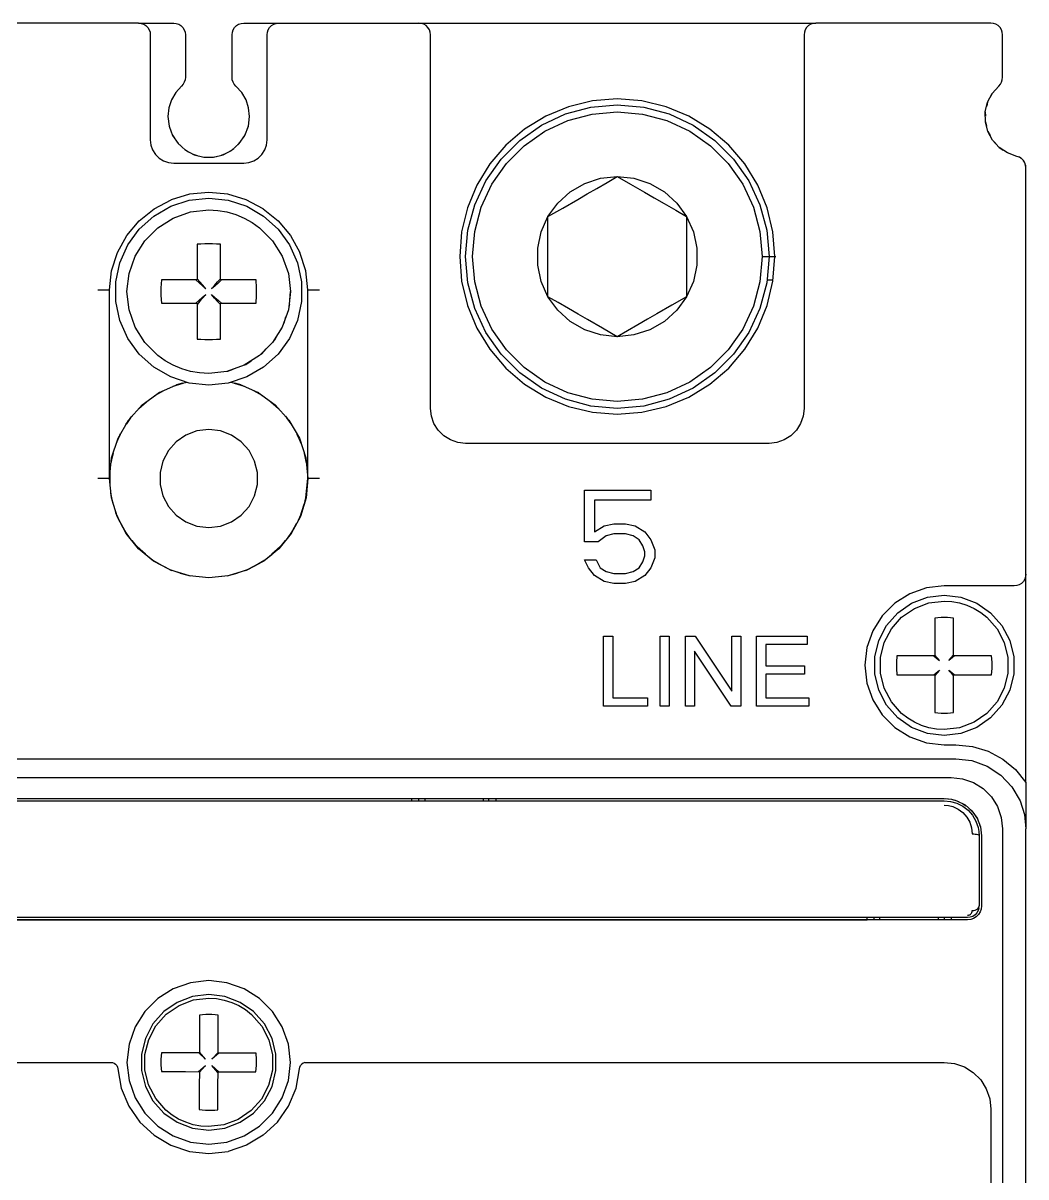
# Model space of a CAD drawing. Header units: millimetres. Extents: x 0 to 105, y 0 to 165.
# Drawn here: x 62.05 to 105, y 115.59 to 165 of the extents above; entities that cross this region are included whole.
import ezdxf

# ---------------------------------------------------------------- set-up
doc = ezdxf.new("R2010")
doc.units = ezdxf.units.MM

# ---------------------------------------------------------------- blocks, each defined once
blk = doc.blocks.new('CHINT_b974ec66d10159609c30dc3a7d5e4b52_FACE_0')
at = {"color": 141, "linetype": 'Continuous', "true_color": 0x40d9ff}
for p, q in [((68.989, 162.573), (68.989, 162.573)), ((71.011, 162.573), (71.011, 162.573)), ((103.989, 162.573), (103.989, 162.573)), ((68.904, 162.382), (68.904, 162.382)), ((68.956, 162.473), (68.956, 162.473)), ((71.044, 162.473), (71.044, 162.473)), ((71.096, 162.382), (71.096, 162.382)), ((71.167, 162.304), (71.167, 162.304)), ((68.402, 161.714), (68.402, 161.714)), ((68.587, 162.032), (68.587, 162.032)), ((71.413, 162.032), (71.413, 162.032)), ((71.598, 161.714), (71.598, 161.714)), ((103.359, 161.608), (103.321, 161.447)), ((103.554, 161.985), (103.494, 161.87)), ((68.289, 161.365), (68.289, 161.365)), ((71.711, 161.365), (71.711, 161.365)), ((103.261, 161.195), (103.263, 161.015)), ((68.3, 160.591), (68.346, 160.462)), ((71.662, 160.484), (71.702, 160.606)), ((103.265, 160.771), (103.312, 160.59)), ((68.443, 160.205), (68.533, 160.068)), ((71.491, 160.102), (71.567, 160.233)), ((103.371, 160.36), (103.463, 160.191)), ((68.673, 159.864), (68.8, 159.743)), ((68.976, 159.586), (69.132, 159.493)), ((70.917, 159.519), (71.072, 159.629)), ((71.245, 159.782), (71.351, 159.899)), ((103.573, 159.987), (103.705, 159.843)), ((103.859, 159.673), (104.023, 159.564)), ((69.336, 159.387), (69.512, 159.331)), ((69.732, 159.277), (69.919, 159.263)), ((70.142, 159.263), (70.329, 159.292)), ((70.545, 159.345), (70.721, 159.416)), ((68.391, 157.434), (68.391, 157.434)), ((72.338, 157.05), (72.338, 157.05)), ((67.021, 156.532), (67.021, 156.532)), ((72.979, 156.532), (72.979, 156.532)), ((66.492, 155.9), (66.492, 155.9)), ((66.095, 155.178), (66.095, 155.178)), ((73.905, 155.178), (73.905, 155.178)), ((74.156, 154.393), (73.905, 155.178)), ((93.7, 155), (94.288, 155)), ((65.844, 154.393), (65.844, 154.393)), ((74.156, 154.393), (74.156, 154.393)), ((74.25, 153.574), (74.156, 154.393)), ((93.913, 154), (94.171, 154)), ((73.457, 152.95), (73.5, 153.5)), ((74.25, 153.574), (74.25, 153.574)), ((73.457, 152.95), (73.426, 152.841)), ((73.438, 152.95), (73.457, 152.95)), ((67.695, 149.05), (68.078, 149.271)), ((68.483, 149.451), (68.905, 149.588)), ((68.878, 149.583), (68.628, 149.516)), ((71.095, 149.588), (71.517, 149.451)), ((71.372, 149.516), (71.122, 149.583)), ((71.922, 149.271), (72.305, 149.05)), ((67.007, 148.493), (67.336, 148.789)), ((67.877, 149.182), (67.855, 149.166)), ((72.145, 149.166), (72.123, 149.182)), ((72.664, 148.789), (72.993, 148.493)), ((67.212, 148.699), (67.024, 148.512)), ((72.976, 148.512), (72.788, 148.699)), ((66.45, 147.805), (66.711, 148.164)), ((66.649, 148.096), (66.473, 147.845)), ((73.289, 148.164), (73.55, 147.805)), ((73.527, 147.845), (73.351, 148.096)), ((66.049, 147.017), (66.229, 147.422)), ((66.208, 147.385), (66.078, 147.109)), ((73.771, 147.422), (73.951, 147.017)), ((73.922, 147.109), (73.792, 147.385)), ((65.82, 146.162), (65.912, 146.595)), ((65.904, 146.573), (65.836, 146.319)), ((74.088, 146.595), (74.18, 146.162)), ((74.164, 146.319), (74.096, 146.573)), ((65.737, 145.5), (65.25, 145.5)), ((65.773, 145.267), (65.773, 145.722)), ((74.227, 145.722), (74.227, 145.267)), ((74.75, 145.5), (74.263, 145.5)), ((65.91, 144.413), (65.813, 144.869)), ((74.187, 144.869), (74.09, 144.413)), ((65.914, 144.398), (66.079, 143.863)), ((73.921, 143.863), (74.086, 144.398)), ((66.217, 143.606), (66.028, 144.03)), ((73.972, 144.03), (73.783, 143.606)), ((66.237, 143.568), (66.477, 143.125)), ((73.523, 143.125), (73.763, 143.568)), ((66.682, 142.876), (66.408, 143.253)), ((66.705, 142.848), (67.013, 142.48)), ((72.987, 142.48), (73.295, 142.848)), ((73.592, 143.253), (73.318, 142.876)), ((67.289, 142.253), (66.938, 142.569)), ((73.062, 142.569), (72.711, 142.253)), ((67.301, 142.244), (67.664, 141.953)), ((68.015, 141.766), (67.596, 142.007)), ((72.404, 142.007), (71.985, 141.766)), ((72.336, 141.953), (72.699, 142.244)), ((68, 141.773), (68.407, 141.563)), ((68.826, 141.437), (68.355, 141.59)), ((68.777, 141.451), (69.211, 141.328)), ((70.789, 141.328), (71.223, 141.451)), ((71.645, 141.59), (71.174, 141.437)), ((71.593, 141.563), (72, 141.773)), ((78.7, 131.7), (78.7, 131.799)), ((79, 131.7), (79, 131.799)), ((79.25, 131.799), (79.25, 131.7)), ((81.75, 131.799), (81.75, 131.7)), ((82, 131.7), (82, 131.799)), ((82.3, 131.799), (82.3, 131.7)), ((101.563, 131.793), (101.817, 131.764)), ((101.923, 131.736), (102.112, 131.67)), ((102.302, 131.574), (102.439, 131.488)), ((102.603, 131.345), (102.714, 131.234)), ((102.845, 131.048), (102.923, 130.923)), ((103.013, 130.689), (103.054, 130.572)), ((102.99, 127.106), (103, 127.2)), ((103.085, 127.066), (103.085, 127.066)), ((98.5, 126.6), (98.5, 126.7)), ((98.75, 126.6), (98.75, 126.7)), ((101.25, 126.6), (101.25, 126.7)), ((101.5, 126.7), (101.5, 126.6)), ((101.8, 126.7), (101.8, 126.6)), ((102.3, 126.6), (102.3, 126.6)), ((102.5, 126.6), (102.5, 126.6)), ((102.634, 126.615), (102.634, 126.615)), ((102.76, 126.659), (102.76, 126.659)), ((102.874, 126.731), (102.874, 126.731)), ((102.969, 126.826), (102.969, 126.826)), ((103.041, 126.94), (103.041, 126.94)), ((73.89, 120.221), (73.89, 120.221)), ((73.905, 120.295), (73.905, 120.295)), ((73.937, 120.362), (73.937, 120.362)), ((73.985, 120.42), (73.985, 120.42)), ((74.046, 120.463), (74.046, 120.463)), ((74.115, 120.491), (74.115, 120.491)), ((73.742, 119.401), (73.742, 119.401)), ((73.423, 118.631), (73.423, 118.631)), ((72.947, 117.946), (72.947, 117.946)), ((72.337, 117.378), (72.337, 117.378)), ((70.829, 116.689), (70.829, 116.689)), ((71.62, 116.952), (71.62, 116.952))]:
    blk.add_line(p, q, dxfattribs=at)
for points in [[(67, 165), (61, 165), (44, 165), (38, 165)], [(67, 165), (67.111, 164.987), (67.217, 164.95), (67.312, 164.891), (67.391, 164.812), (67.45, 164.717), (67.487, 164.611), (67.5, 164.5), (67.5, 160), (67.525, 159.777), (67.599, 159.566), (67.718, 159.377), (67.877, 159.218), (68.066, 159.099), (68.277, 159.025), (68.5, 159), (71.5, 159), (71.723, 159.025), (71.934, 159.099), (72.123, 159.218), (72.282, 159.377), (72.401, 159.566), (72.475, 159.777), (72.5, 160), (72.5, 164.5), (72.513, 164.611), (72.55, 164.717), (72.609, 164.812), (72.688, 164.891), (72.783, 164.95), (72.889, 164.987), (73, 165)], [(67, 165), (68.5, 165), (68.611, 164.987), (68.717, 164.95), (68.812, 164.891), (68.891, 164.812), (68.95, 164.717), (68.987, 164.611), (69, 164.5), (69, 162.677), (68.989, 162.573), (68.956, 162.473), (68.904, 162.382), (68.833, 162.304), (68.587, 162.032), (68.402, 161.714), (68.289, 161.365), (68.25, 161), (68.301, 160.581), (68.45, 160.187), (68.69, 159.84), (69.006, 159.56), (69.379, 159.364), (69.789, 159.263), (70.211, 159.263), (70.621, 159.364), (70.994, 159.56), (71.31, 159.84), (71.55, 160.187), (71.699, 160.581), (71.75, 161), (71.711, 161.365), (71.598, 161.714), (71.413, 162.032), (71.167, 162.304), (71.096, 162.382), (71.044, 162.473), (71.011, 162.573), (71, 162.677), (71, 164.5), (71.013, 164.611), (71.05, 164.717), (71.109, 164.812), (71.188, 164.891), (71.283, 164.95), (71.389, 164.987), (71.5, 165), (73, 165)], [(73, 165), (79, 165), (96, 165)], [(96, 165), (95.889, 164.987), (95.783, 164.95), (95.688, 164.891), (95.609, 164.812), (95.55, 164.717), (95.513, 164.611), (95.5, 164.5), (95.5, 148.5), (95.462, 148.166), (95.351, 147.849), (95.173, 147.565), (94.935, 147.327), (94.651, 147.149), (94.334, 147.038), (94, 147), (81, 147), (80.666, 147.038), (80.349, 147.149), (80.065, 147.327), (79.827, 147.565), (79.649, 147.849), (79.538, 148.166), (79.5, 148.5), (79.5, 164.5), (79.487, 164.611), (79.45, 164.717), (79.391, 164.812), (79.312, 164.891), (79.217, 164.95), (79.111, 164.987), (79, 165)], [(105, 141.4), (105, 158.806), (104.987, 158.918), (104.95, 159.023), (104.891, 159.118), (104.812, 159.197), (104.717, 159.257), (104.611, 159.294), (104.212, 159.438), (103.859, 159.673), (103.573, 159.987), (103.371, 160.36), (103.265, 160.771), (103.261, 161.195), (103.359, 161.608), (103.554, 161.985), (103.833, 162.304), (103.904, 162.382), (103.956, 162.473), (103.989, 162.573), (104, 162.677), (104, 164.5), (103.987, 164.611), (103.95, 164.717), (103.891, 164.812), (103.812, 164.891), (103.717, 164.95), (103.611, 164.987), (103.5, 165), (96, 165)], [(94.167, 153.944), (94.25, 155), (94.167, 156.056), (93.92, 157.086), (93.514, 158.064), (92.961, 158.968), (92.273, 159.773), (91.468, 160.461), (90.564, 161.014), (89.586, 161.42), (88.556, 161.667), (87.5, 161.75), (86.444, 161.667), (85.414, 161.42), (84.436, 161.014), (83.532, 160.461), (82.727, 159.773), (82.039, 158.968), (81.486, 158.064), (81.08, 157.086), (80.833, 156.056), (80.75, 155), (80.833, 153.944), (81.08, 152.914), (81.486, 151.936), (82.039, 151.032), (82.727, 150.227), (83.532, 149.539), (84.436, 148.986), (85.414, 148.58), (86.444, 148.333), (87.5, 148.25), (88.556, 148.333), (89.586, 148.58), (90.564, 148.986), (91.468, 149.539), (92.273, 150.227), (92.961, 151.032), (93.514, 151.936), (93.92, 152.914), (94.167, 153.944)], [(88.629, 148.599), (87.5, 148.5), (86.371, 148.599), (85.277, 148.892), (84.25, 149.371), (83.322, 150.021), (82.521, 150.822), (81.871, 151.75), (81.392, 152.777), (81.099, 153.871), (81, 155), (81.099, 156.129), (81.392, 157.223), (81.871, 158.25), (82.521, 159.178), (83.322, 159.979), (84.25, 160.629), (85.277, 161.108), (86.371, 161.401), (87.5, 161.5), (88.629, 161.401), (89.723, 161.108), (90.75, 160.629), (91.678, 159.979), (92.479, 159.178), (93.129, 158.25), (93.608, 157.223), (93.901, 156.129), (94, 155), (93.901, 153.871), (93.608, 152.777), (93.129, 151.75), (92.479, 150.822), (91.678, 150.021), (90.75, 149.371), (89.723, 148.892), (88.629, 148.599)], [(93.7, 155), (93.606, 153.923), (93.326, 152.879), (92.869, 151.9), (92.249, 151.015), (91.485, 150.251), (90.6, 149.631), (89.621, 149.174), (88.577, 148.894), (87.5, 148.8), (86.423, 148.894), (85.379, 149.174), (84.4, 149.631), (83.515, 150.251), (82.751, 151.015), (82.131, 151.9), (81.674, 152.879), (81.394, 153.923), (81.3, 155), (81.394, 156.077), (81.674, 157.121), (82.131, 158.1), (82.751, 158.985), (83.515, 159.749), (84.4, 160.369), (85.379, 160.826), (86.423, 161.106), (87.5, 161.2), (88.577, 161.106), (89.621, 160.826), (90.6, 160.369), (91.485, 159.749), (92.249, 158.985), (92.869, 158.1), (93.326, 157.121), (93.606, 156.077), (93.7, 155)], [(104.802, 159.203), (104.783, 159.219), (104.72, 159.256), (104.611, 159.294), (104.212, 159.438)], [(104.869, 159.14), (104.84, 159.172), (104.821, 159.188)], [(104.945, 159.031), (104.939, 159.044), (104.899, 159.107), (104.896, 159.11)], [(104.986, 158.921), (104.97, 158.978), (104.955, 159.011)], [(105, 158.806), (104.998, 158.858), (104.99, 158.907), (104.988, 158.916)], [(84.53, 156.715), (85.16, 157.079), (85.804, 157.451), (86.21, 157.685), (86.616, 157.92), (87.062, 158.177), (87.5, 158.43)], [(84.53, 156.715), (84.951, 157.295), (85.484, 157.775), (86.105, 158.133), (86.787, 158.355), (87.5, 158.43)], [(87.5, 158.43), (88.059, 158.107), (88.663, 157.758), (89.084, 157.516), (89.503, 157.274), (90.003, 156.985), (90.47, 156.715)], [(87.5, 158.43), (88.213, 158.355), (88.895, 158.133), (89.516, 157.775), (90.049, 157.295), (90.47, 156.715)], [(69.18, 157.671), (69.18, 157.671), (68.391, 157.434)], [(72.338, 157.05), (71.609, 157.434), (70.82, 157.671), (70, 157.751), (69.18, 157.671)], [(69.168, 157.413), (70, 157.5), (70.832, 157.413), (71.627, 157.154), (72.351, 156.736), (72.973, 156.177), (73.464, 155.5), (73.804, 154.736), (73.978, 153.918), (73.978, 153.082), (73.804, 152.264), (73.464, 151.5), (72.973, 150.823), (72.351, 150.264), (71.627, 149.846), (70.832, 149.587), (70, 149.5), (69.168, 149.587), (68.373, 149.846), (67.649, 150.264), (67.027, 150.823), (66.536, 151.5), (66.196, 152.264), (66.022, 153.082), (66.022, 153.918), (66.196, 154.736), (66.536, 155.5), (67.027, 156.177), (67.649, 156.736), (68.373, 157.154), (69.168, 157.413)], [(67.662, 157.05), (67.662, 157.05), (68.391, 157.434)], [(66.492, 155.9), (67.021, 156.532), (67.662, 157.05)], [(73.5, 153.5), (73.412, 152.721), (73.153, 151.981), (72.736, 151.318), (72.182, 150.764), (71.519, 150.347), (70.779, 150.088), (70, 150), (69.804, 150.006), (69.608, 150.022), (69.221, 150.088), (68.844, 150.196), (68.481, 150.347), (68.138, 150.536), (67.818, 150.764), (67.264, 151.318), (66.847, 151.981), (66.588, 152.721), (66.5, 153.5), (66.588, 154.279), (66.847, 155.019), (67.264, 155.682), (67.818, 156.236), (68.481, 156.653), (69.221, 156.912), (70, 157), (70.196, 156.994), (70.392, 156.978), (70.779, 156.912), (71.156, 156.804), (71.519, 156.653), (71.862, 156.464), (72.182, 156.236), (72.736, 155.682), (73.153, 155.019), (73.412, 154.279), (73.5, 153.5)], [(72.338, 157.05), (72.979, 156.532), (73.508, 155.9)], [(84.53, 153.285), (84.238, 153.94), (84.089, 154.641), (84.089, 155.359), (84.238, 156.06), (84.53, 156.715)], [(84.53, 153.285), (84.53, 154.013), (84.53, 154.757), (84.53, 155.226), (84.53, 155.695), (84.53, 156.209), (84.53, 156.715)], [(90.47, 156.715), (90.47, 155.987), (90.47, 155.243), (90.47, 154.774), (90.47, 154.305), (90.47, 153.791), (90.47, 153.285)], [(90.47, 156.715), (90.762, 156.06), (90.911, 155.359), (90.911, 154.641), (90.762, 153.94), (90.47, 153.285)], [(65.75, 153.574), (65.844, 154.393), (66.095, 155.178), (66.492, 155.9)], [(73.508, 155.9), (73.508, 155.9), (73.905, 155.178)], [(71.553, 154), (71.04, 154), (70.5, 154), (70.5, 154.54), (70.5, 155.053), (70.5, 155.528), (70.334, 155.54), (70.167, 155.547), (70, 155.55), (69.833, 155.548), (69.666, 155.54), (69.5, 155.528), (69.5, 155.053), (69.5, 154.54), (69.5, 154), (68.96, 154), (68.447, 154), (67.972, 154), (67.953, 153.667), (67.953, 153.333), (67.972, 153), (68.447, 153), (68.96, 153), (69.5, 153), (69.5, 152.46), (69.5, 151.947), (69.5, 151.472), (69.666, 151.46), (69.833, 151.453), (70, 151.45), (70.167, 151.453), (70.334, 151.46), (70.5, 151.472), (70.5, 151.947), (70.5, 152.46), (70.5, 153), (71.04, 153), (71.553, 153), (72.028, 153), (72.047, 153.333), (72.047, 153.667), (72.028, 154), (71.553, 154)], [(69.445, 154), (69.586, 153.877), (69.732, 153.749), (69.882, 153.618), (69.746, 153.774), (69.618, 153.92), (69.5, 154.055)], [(70.555, 154), (70.42, 153.882), (70.274, 153.754), (70.118, 153.618), (70.249, 153.768), (70.377, 153.914), (70.5, 154.055)], [(65.25, 153.579), (65.348, 153.578), (65.441, 153.577), (65.544, 153.576), (65.63, 153.575), (65.695, 153.575), (65.736, 153.575), (65.75, 153.574)], [(65.833, 144.665), (65.75, 145.5), (65.75, 153.574), (65.75, 153.574)], [(69.445, 153), (69.58, 153.118), (69.726, 153.246), (69.882, 153.382), (69.751, 153.232), (69.623, 153.086), (69.5, 152.945)], [(70.5, 152.945), (70.382, 153.08), (70.254, 153.226), (70.118, 153.382), (70.268, 153.251), (70.414, 153.123), (70.555, 153)], [(74.167, 144.665), (74.25, 145.5), (74.25, 153.574)], [(74.25, 153.574), (74.26, 153.575), (74.288, 153.575), (74.346, 153.575), (74.425, 153.576), (74.523, 153.577), (74.633, 153.578), (74.75, 153.579)], [(87.5, 151.57), (86.87, 151.934), (86.225, 152.306), (85.819, 152.54), (85.413, 152.775), (84.968, 153.032), (84.53, 153.285)], [(87.5, 151.57), (86.787, 151.645), (86.105, 151.867), (85.484, 152.225), (84.951, 152.705), (84.53, 153.285)], [(90.47, 153.285), (89.84, 152.921), (89.196, 152.549), (88.79, 152.315), (88.384, 152.08), (87.938, 151.823), (87.5, 151.57)], [(90.47, 153.285), (90.049, 152.705), (89.516, 152.225), (88.895, 151.867), (88.213, 151.645), (87.5, 151.57)], [(73.187, 152.076), (73.233, 152.159), (73.306, 152.417)], [(72.779, 151.386), (72.831, 151.441), (72.967, 151.685)], [(72.225, 150.806), (72.272, 150.838), (72.467, 151.048)], [(71.553, 150.368), (71.588, 150.381), (71.823, 150.538)], [(70.798, 150.094), (70.817, 150.097), (71.05, 150.183)], [(65.75, 145.5), (65.843, 146.384), (66.117, 147.229), (66.562, 147.998), (67.156, 148.658), (67.875, 149.181), (68.687, 149.542), (69.062, 149.622)], [(70.938, 149.622), (71.313, 149.542), (72.125, 149.181), (72.844, 148.658), (73.438, 147.998), (73.883, 147.229), (74.157, 146.384), (74.25, 145.5)], [(69.497, 143.461), (70, 143.4), (70.503, 143.461), (70.976, 143.641), (71.393, 143.928), (71.728, 144.307), (71.964, 144.755), (72.085, 145.247), (72.085, 145.753), (71.964, 146.245), (71.728, 146.693), (71.393, 147.072), (70.976, 147.359), (70.503, 147.539), (70, 147.6), (69.497, 147.539), (69.024, 147.359), (68.607, 147.072), (68.272, 146.693), (68.036, 146.245), (67.915, 145.753), (67.915, 145.247), (68.036, 144.755), (68.272, 144.307), (68.607, 143.928), (69.024, 143.641), (69.497, 143.461)], [(70, 141.25), (69.171, 141.332), (68.374, 141.574), (67.639, 141.966), (66.995, 142.495), (66.466, 143.139), (66.074, 143.874), (65.832, 144.671), (65.75, 145.5)], [(74.25, 145.5), (74.168, 144.671), (73.926, 143.874), (73.534, 143.139), (73.005, 142.495), (72.361, 141.966), (71.626, 141.574), (70.829, 141.332), (70, 141.25)], [(88.6, 142.617), (88.433, 142.872), (88.183, 143.043), (87.85, 143.128), (87.35, 143.128), (87.017, 143.043), (86.683, 142.787), (86.1, 142.787), (86.1, 145), (88.933, 145), (88.933, 144.574), (86.517, 144.574), (86.517, 143.213), (86.933, 143.468), (87.35, 143.553), (87.85, 143.553), (88.267, 143.468), (88.683, 143.213), (88.933, 142.872), (89.1, 142.447), (89.1, 142.106), (88.933, 141.681), (88.683, 141.34), (88.267, 141.085), (87.85, 141), (87.35, 141), (86.933, 141.085), (86.517, 141.34), (86.267, 141.681), (86.1, 142.021), (86.6, 142.021), (86.767, 141.681), (87.017, 141.511), (87.35, 141.426), (87.85, 141.426), (88.183, 141.511), (88.433, 141.681), (88.6, 141.936), (88.683, 142.191), (88.683, 142.362), (88.6, 142.617)], [(70.818, 141.336), (70, 141.25), (69.182, 141.336)], [(105, 141.4), (104.987, 141.289), (104.95, 141.183), (104.891, 141.088), (104.812, 141.009), (104.717, 140.95), (104.611, 140.913), (104.5, 140.9), (101.5, 140.9), (100.743, 140.815), (100.025, 140.563), (99.38, 140.158), (98.842, 139.62), (98.437, 138.975), (98.185, 138.257), (98.1, 137.5), (98.185, 136.743), (98.437, 136.025), (98.842, 135.38), (99.38, 134.842), (100.025, 134.437), (100.743, 134.185), (101.5, 134.1), (102, 134.1), (102.705, 134.03), (103.382, 133.824), (104.006, 133.489), (104.552, 133.039), (105, 132.49), (105, 141.4)], [(100.782, 140.413), (101.5, 140.5), (102.218, 140.413), (102.894, 140.156), (103.489, 139.746), (103.969, 139.204), (104.305, 138.564), (104.478, 137.862), (104.478, 137.138), (104.305, 136.436), (103.969, 135.796), (103.489, 135.254), (102.894, 134.844), (102.218, 134.587), (101.5, 134.5), (100.782, 134.587), (100.106, 134.844), (99.511, 135.254), (99.031, 135.796), (98.695, 136.436), (98.522, 137.138), (98.522, 137.862), (98.695, 138.564), (99.031, 139.204), (99.511, 139.746), (100.106, 140.156), (100.782, 140.413)], [(102.158, 134.83), (101.5, 134.75), (101.169, 134.77), (100.842, 134.83), (100.525, 134.929), (100.222, 135.065), (99.938, 135.237), (99.676, 135.442), (99.237, 135.938), (98.929, 136.525), (98.77, 137.169), (98.77, 137.831), (98.929, 138.475), (99.237, 139.062), (99.676, 139.558), (100.222, 139.935), (100.842, 140.17), (101.5, 140.25), (101.831, 140.23), (102.158, 140.17), (102.475, 140.071), (102.778, 139.935), (103.062, 139.763), (103.324, 139.558), (103.763, 139.062), (104.071, 138.475), (104.23, 137.831), (104.23, 137.169), (104.071, 136.525), (103.763, 135.938), (103.324, 135.442), (102.778, 135.065), (102.158, 134.83)], [(103.055, 137.9), (102.504, 137.9), (101.9, 137.9), (101.9, 138.504), (101.9, 139.055), (101.9, 139.526), (101.767, 139.54), (101.634, 139.547), (101.5, 139.55), (101.366, 139.547), (101.233, 139.54), (101.1, 139.526), (101.1, 139.055), (101.1, 138.504), (101.1, 137.9), (100.496, 137.9), (99.945, 137.9), (99.474, 137.9), (99.453, 137.634), (99.453, 137.366), (99.474, 137.1), (99.945, 137.1), (100.496, 137.1), (101.1, 137.1), (101.1, 136.496), (101.1, 135.945), (101.1, 135.474), (101.233, 135.46), (101.366, 135.453), (101.5, 135.45), (101.634, 135.453), (101.767, 135.46), (101.9, 135.474), (101.9, 135.945), (101.9, 136.496), (101.9, 137.1), (102.504, 137.1), (103.055, 137.1), (103.526, 137.1), (103.547, 137.366), (103.547, 137.634), (103.526, 137.9), (103.055, 137.9)], [(86.915, 138.75), (87.312, 138.75), (87.312, 136.104), (88.79, 136.104), (88.79, 135.75), (86.915, 135.75), (86.915, 138.75)], [(89.727, 135.75), (89.329, 135.75), (89.329, 138.75), (89.727, 138.75), (89.727, 135.75)], [(92.405, 136.395), (92.405, 138.75), (92.786, 138.75), (92.786, 135.75), (92.378, 135.75), (90.803, 138.108), (90.803, 135.75), (90.422, 135.75), (90.422, 138.75), (90.83, 138.75), (92.405, 136.395)], [(93.858, 137.477), (95.518, 137.477), (95.518, 137.125), (93.858, 137.125), (93.858, 136.104), (95.7, 136.104), (95.7, 135.75), (93.461, 135.75), (93.461, 138.75), (95.63, 138.75), (95.63, 138.396), (93.858, 138.396), (93.858, 137.477)], [(101.061, 137.9), (101.177, 137.803), (101.296, 137.704), (101.239, 137.772), (101.184, 137.838), (101.1, 137.939)], [(101.939, 137.9), (101.838, 137.816), (101.772, 137.761), (101.704, 137.704), (101.803, 137.823), (101.9, 137.939)], [(101.061, 137.1), (101.162, 137.184), (101.228, 137.239), (101.296, 137.296), (101.197, 137.177), (101.1, 137.061)], [(101.9, 137.061), (101.816, 137.162), (101.761, 137.228), (101.704, 137.296), (101.823, 137.197), (101.939, 137.1)], [(0, 130.5), (0.08, 131.189), (0.317, 131.843), (0.698, 132.423), (1.201, 132.9), (1.8, 133.25), (2.387, 133.437), (3, 133.5), (3.2, 133.5), (101.8, 133.5), (102, 133.5), (102.689, 133.42), (103.342, 133.183), (103.923, 132.802), (104.402, 132.297), (104.751, 131.696), (104.937, 131.11), (105, 130.5)], [(1, 34.5), (1, 130.5), (1.055, 130.99), (1.218, 131.455), (1.48, 131.872), (1.828, 132.22), (2.245, 132.482), (2.71, 132.645), (3.2, 132.7), (101.8, 132.7), (102.29, 132.645), (102.755, 132.482), (103.172, 132.22), (103.52, 131.872), (103.782, 131.455), (103.945, 130.99), (104, 130.5), (104, 34.5)], [(105, 132.49), (105, 132.487), (105, 132.477), (105, 132.446), (105, 132.391), (105, 132.313), (105, 132.175), (105, 131.937), (105, 131.281), (105, 130.5)], [(3.5, 131.799), (101.5, 131.799), (101.656, 131.784), (101.81, 131.766), (102.045, 131.704), (102.393, 131.528), (102.688, 131.272), (102.912, 130.952), (103.052, 130.588), (103.1, 130.2), (103.1, 127.2), (103.085, 127.066), (103.041, 126.94), (102.969, 126.826), (102.874, 126.731), (102.76, 126.659), (102.634, 126.615), (102.5, 126.6), (31.506, 126.6)], [(2, 130.2), (2.043, 130.557), (2.172, 130.897), (2.381, 131.199), (2.653, 131.439), (2.981, 131.607), (3.242, 131.678), (3.5, 131.7), (101.5, 131.7), (101.773, 131.675), (102.047, 131.596), (102.303, 131.467), (102.525, 131.295), (102.713, 131.082), (102.86, 130.834), (102.956, 130.562), (102.989, 130.383), (103, 130.2)], [(101.5, 131.511), (101.687, 131.497), (101.871, 131.451), (102.096, 131.348), (102.301, 131.197), (102.471, 131.004), (102.598, 130.778), (102.674, 130.536), (102.7, 130.283), (102.767, 130.281), (102.83, 130.274), (102.887, 130.265), (102.935, 130.252), (102.97, 130.236), (102.992, 130.218), (103, 130.2)], [(105, 32.51), (105, 23.6), (105, 34.5), (105, 130.5)], [(103, 130.2), (103, 129.439), (103, 128.668), (103, 127.889), (103, 127.2)], [(102.99, 127.101), (102.989, 127.097), (102.959, 127.001), (102.9, 126.9), (102.82, 126.816), (102.723, 126.752), (102.614, 126.713), (102.5, 126.7), (34.481, 126.7), (32.455, 126.7), (31.953, 126.7), (31.704, 126.7), (31.513, 126.7), (31.509, 126.7), (31.505, 126.7)], [(102.5, 126.797), (102.537, 126.8), (102.572, 126.81), (102.595, 126.821), (102.619, 126.836), (102.64, 126.854), (102.665, 126.883), (102.685, 126.921), (102.695, 126.957), (102.7, 126.997), (102.767, 127.002), (102.83, 127.017), (102.887, 127.041), (102.935, 127.073), (102.97, 127.112), (102.992, 127.155), (103, 127.2)], [(57.3, 126.6), (98.2, 126.6), (98.2, 126.7)], [(70.779, 123.912), (70, 124), (69.221, 123.912), (68.481, 123.653), (67.818, 123.236), (67.264, 122.682), (66.847, 122.019), (66.588, 121.279), (66.5, 120.5), (66.588, 119.721), (66.847, 118.981), (67.264, 118.318), (67.818, 117.764), (68.481, 117.347), (69.221, 117.088), (70, 117), (70.779, 117.088), (71.519, 117.347), (72.182, 117.764), (72.736, 118.318), (73.153, 118.981), (73.412, 119.721), (73.5, 120.5), (73.412, 121.279), (73.153, 122.019), (72.736, 122.682), (72.182, 123.236), (71.519, 123.653), (70.779, 123.912)], [(70.694, 123.316), (70, 123.4), (69.306, 123.316), (68.652, 123.068), (68.077, 122.671), (67.613, 122.147), (67.288, 121.528), (67.121, 120.85), (67.121, 120.15), (67.288, 119.472), (67.613, 118.853), (68.077, 118.329), (68.652, 117.932), (69.306, 117.684), (70, 117.6), (70.694, 117.684), (71.348, 117.932), (71.923, 118.329), (72.387, 118.853), (72.712, 119.472), (72.879, 120.15), (72.879, 120.85), (72.712, 121.528), (72.387, 122.147), (71.923, 122.671), (71.348, 123.068), (70.694, 123.316)], [(70.648, 117.828), (69.99, 117.75), (69.659, 117.771), (69.332, 117.832), (69.015, 117.932), (68.713, 118.07), (68.43, 118.242), (68.169, 118.448), (67.731, 118.946), (67.425, 119.534), (67.269, 120.178), (67.271, 120.841), (67.432, 121.485), (67.742, 122.07), (68.184, 122.565), (68.731, 122.94), (69.352, 123.172), (70.01, 123.25), (70.341, 123.229), (70.668, 123.168), (70.985, 123.068), (71.287, 122.93), (71.57, 122.758), (71.831, 122.552), (72.269, 122.054), (72.575, 121.466), (72.731, 120.822), (72.729, 120.159), (72.568, 119.515), (72.258, 118.93), (71.816, 118.435), (71.269, 118.06), (70.648, 117.828)], [(71.547, 120.894), (70.997, 120.896), (70.401, 120.899), (70.404, 121.495), (70.406, 122.045), (70.407, 122.523), (70.275, 122.538), (70.141, 122.547), (70.007, 122.55), (69.874, 122.548), (69.74, 122.54), (69.607, 122.526), (69.606, 122.047), (69.604, 121.497), (69.601, 120.901), (69.005, 120.904), (68.455, 120.906), (67.977, 120.907), (67.953, 120.641), (67.952, 120.374), (67.974, 120.107), (68.453, 120.106), (69.003, 120.104), (69.599, 120.101), (69.596, 119.505), (69.594, 118.955), (69.593, 118.477), (69.725, 118.462), (69.859, 118.453), (69.993, 118.45), (70.126, 118.452), (70.26, 118.46), (70.393, 118.474), (70.394, 118.953), (70.396, 119.503), (70.399, 120.099), (70.995, 120.096), (71.545, 120.094), (72.023, 120.093), (72.047, 120.359), (72.048, 120.626), (72.026, 120.893), (71.547, 120.894)], [(69.572, 120.902), (69.861, 120.64), (69.602, 120.93)], [(70.43, 120.898), (70.14, 120.639), (70.402, 120.928)], [(39.189, 120.5), (65.811, 120.5), (65.885, 120.491), (65.954, 120.463), (66.015, 120.42), (66.063, 120.362), (66.095, 120.295), (66.11, 120.221), (66.258, 119.401), (66.577, 118.631), (67.053, 117.946), (67.663, 117.378), (68.38, 116.952), (69.171, 116.689), (70, 116.6), (70.829, 116.689)], [(69.57, 120.102), (69.86, 120.361), (69.598, 120.072)], [(70.398, 120.07), (70.139, 120.36), (70.428, 120.098)], [(72.337, 117.378), (72.947, 117.946), (73.423, 118.631), (73.742, 119.401), (73.89, 120.221), (73.905, 120.295), (73.937, 120.362), (73.985, 120.42)], [(74.115, 120.491), (74.046, 120.463), (73.985, 120.42)], [(74.115, 120.491), (74.189, 120.5), (101.5, 120.5), (101.945, 120.45), (102.368, 120.302), (102.747, 120.064), (103.064, 119.747), (103.302, 119.368), (103.45, 118.945), (103.5, 118.5), (103.5, 41.5), (103.45, 41.055), (103.302, 40.632), (103.064, 40.253), (102.747, 39.936), (102.368, 39.698), (101.945, 39.55), (101.5, 39.5), (101.189, 39.5), (101.115, 39.509)], [(72.337, 117.378), (71.62, 116.952), (70.829, 116.689)]]:
    blk.add_lwpolyline(points, dxfattribs=at)
blk = doc.blocks.new('CHINT_b974ec66d10159609c30dc3a7d5e4b52')
at = {"color": 141, "true_color": 0x40d9ff}
blk.add_blockref('CHINT_b974ec66d10159609c30dc3a7d5e4b52_FACE_0', (0, 0), dxfattribs=at)

msp = doc.modelspace()

# ---------------------------------------------------------------- block references
at = {"color": 141, "true_color": 0x40d9ff}
msp.add_blockref('CHINT_b974ec66d10159609c30dc3a7d5e4b52', (0, 0), dxfattribs=at)

doc.saveas('drawing.dxf')
